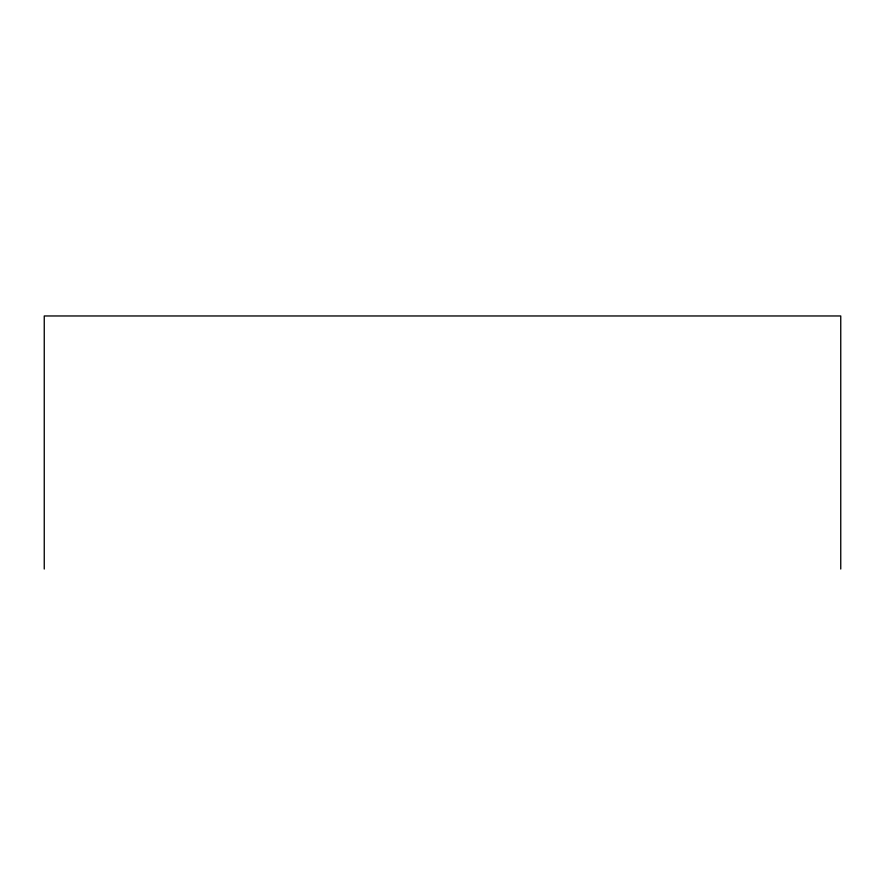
<?xml version="1.0" encoding="UTF-8"?>
<svg xmlns="http://www.w3.org/2000/svg" width="885" height="885" viewBox="0 0 885 885"><rect width="100%" height="100%" fill="white"/><g stroke="black" fill="none" stroke-linecap="round" stroke-linejoin="round"><path stroke-width="1.33" d="M840.75 569.033L840.75 315.967L44.25 315.967L44.25 569.033"/></g></svg>
